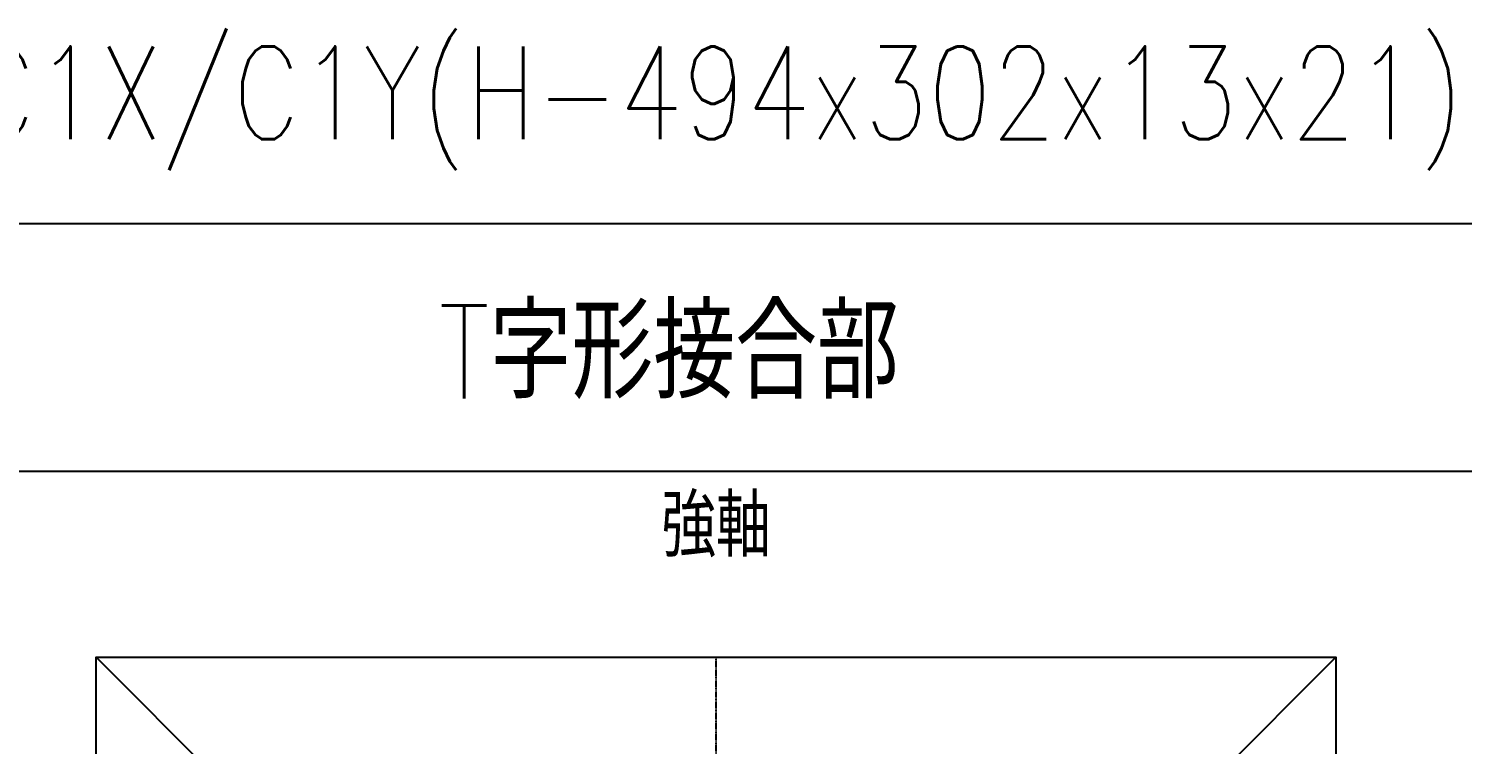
# Model space of a CAD drawing. Extents: x -668440 to 810000, y -1678500 to 210463.
# Drawn here: x -637988 to -617175, y -988008 to -977615 of the extents above; entities that cross this region are included whole.
import ezdxf
from ezdxf.enums import TextEntityAlignment as Align

# ---------------------------------------------------------------- set-up
doc = ezdxf.new("R2010")
doc.units = 0
doc.header["$MEASUREMENT"] = 0
doc.linetypes.add('CENTER', pattern=[2, 1.25, -0.25, 0.25, -0.25])
doc.layers.get('0').update_dxf_attribs({"color": 3, "linetype": 'CONTINUOUS'})
doc.layers.add('00_ADDL', color=253, linetype='CONTINUOUS', plot=False)
for name, color, linetype in [('100', 5, 'CENTER'), ('_1-1_L-CL', 3, 'CONTINUOUS'), ('_1-B_TXT1', 3, 'CONTINUOUS')]:
    doc.layers.add(name, color=color, linetype=linetype)
doc.styles.add('S020', font='simplex.shx', dxfattribs={"width": 0.8, "height": 100, "bigfont": 'extfont2.shx'})

# ---------------------------------------------------------------- blocks, each defined once
blk = doc.blocks.new('剛接合部C1Y')
at = {"layer": '00_ADDL'}
for p, q in [((-230770.77238, -403299.07507), (-228970.77238, -405099.07507)), ((-228970.77238, -403299.07507), (-230770.77238, -405099.07507))]:
    blk.add_line(p, q, dxfattribs=at)
blk.add_lwpolyline([(-230770.77238, -405099.07507), (-230770.77238, -403299.07507), (-228970.77238, -403299.07507), (-228970.77238, -405099.07507)], close=True, dxfattribs=at)
at = {"layer": '100'}
blk.add_line((-229870.77238, -407169.07507), (-229870.77238, -403299.07507), dxfattribs=at)
at = {"layer": '_1-1_L-CL'}
for p, q in [((-232913.84825, -402669.07507), (-226827.6965, -402669.07507)), ((-232913.84825, -403029.07507), (-226827.6965, -403029.07507))]:
    blk.add_line(p, q, dxfattribs=at)
at = {"layer": '_1-1_L-CL', "style": 'S020', "width": 0.8}
blk.add_text('C1X/C1Y(H-494x302x13x21)', height=135, dxfattribs=at).set_placement((-229870.77238, -402489.07507), align=Align.MIDDLE)
at = {"layer": '_1-B_TXT1', "style": 'S020', "width": 0.8}
blk.add_text('T字形接合部', height=135, dxfattribs=at).set_placement((-229939.38299, -402849.07507), align=Align.MIDDLE)
blk.add_text('強軸', height=90, dxfattribs=at).set_placement((-229870.77238, -403180.00234), align=Align.BOTTOM_CENTER)

msp = doc.modelspace()

# ---------------------------------------------------------------- block references
at = {"xscale": 10, "yscale": 10, "zscale": 10}
msp.add_blockref('剛接合部C1Y', (1670698.7, 3046247.4, 5600), dxfattribs=at)

doc.saveas('drawing.dxf')
